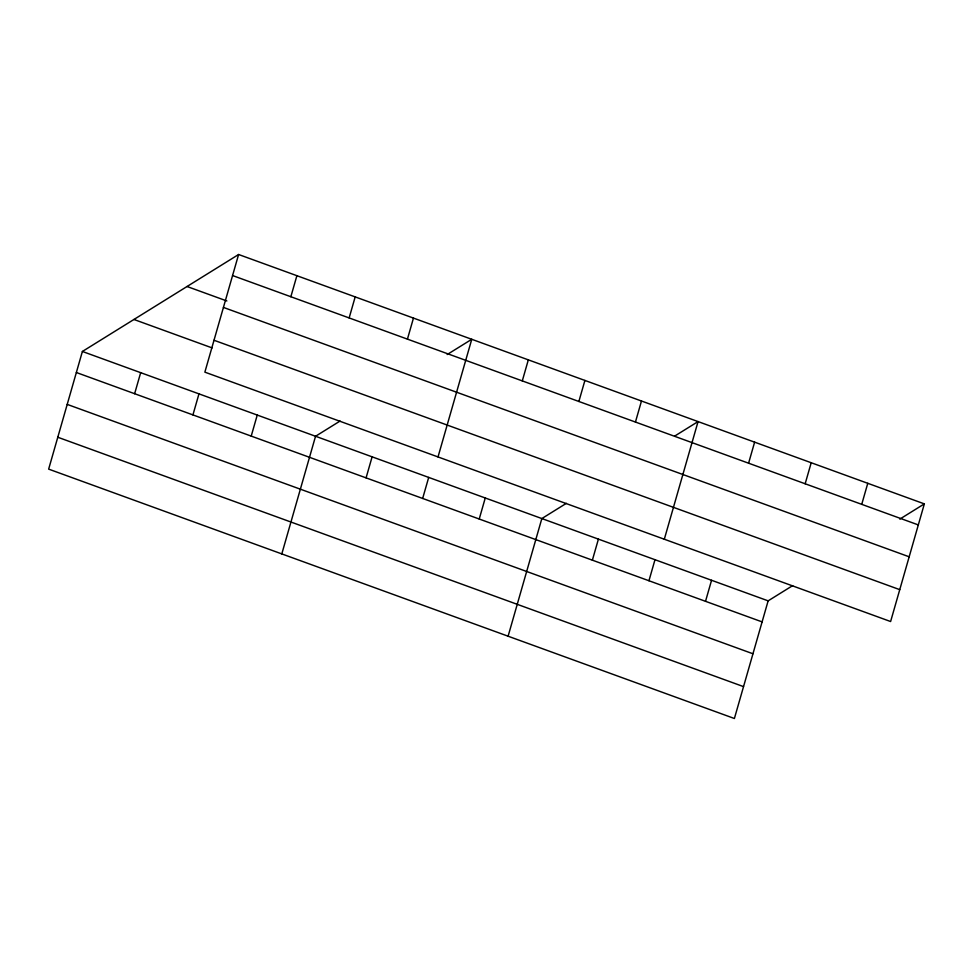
<?xml version="1.0" encoding="UTF-8"?>
<svg xmlns="http://www.w3.org/2000/svg" width="973" height="973" viewBox="0 0 973 973"><rect width="100%" height="100%" fill="white"/><g stroke="black" fill="none" stroke-linecap="round" stroke-linejoin="round"><path stroke-width="1.46" d="M238.604 254.5L204.865 372.148L890.611 621.528L924.35 503.88L238.604 254.5L82.389 351.472L48.65 469.12L734.396 718.5L768.135 600.852L792.679 585.612M134.639 393.712L140.671 372.671M192.934 414.912L198.966 393.87M290.854 296.729L296.887 275.7M251.216 436.099L257.249 415.07M349.149 317.928L355.181 296.899M281.805 553.905L315.544 436.269L340.088 421.029M366.079 477.877L372.112 456.836M407.432 339.127L413.464 318.086M422.659 498.456L428.692 477.415M438.02 456.933L471.759 339.285L447.203 354.525M479.227 519.023L485.259 497.981M522.294 380.905L528.327 359.864M508.101 636.208L541.839 518.56L566.383 503.321M578.874 401.472L584.907 380.431M592.375 560.168L598.407 539.139M635.442 422.051L641.475 401.01M648.955 580.747L654.987 559.706M664.316 539.224L698.055 421.589L674.727 436.062M705.522 601.326L711.555 580.285M748.59 463.197L754.622 442.156M805.17 483.776L811.202 462.734M861.737 504.342L867.77 483.301M899.806 519.12L924.35 503.88M232.571 275.541L918.317 524.921M187.047 286.5L226.855 300.973M223.425 307.419L909.171 556.799M214.011 340.258L899.757 589.65M133.933 319.472L212.126 347.908M82.389 351.472L768.135 600.852M76.356 372.513L762.102 621.893M67.21 404.391L752.956 653.771M57.796 437.242L743.542 686.622"/></g></svg>
